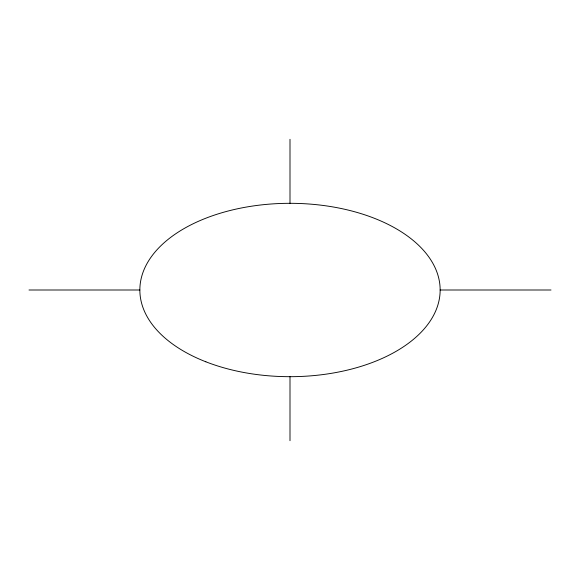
<?xml version="1.0" encoding="UTF-8"?>
<svg xmlns="http://www.w3.org/2000/svg" width="580" height="580" viewBox="0 0 580 580"><rect width="100%" height="100%" fill="white"/><g stroke="black" fill="none" stroke-linecap="round" stroke-linejoin="round"><path stroke-width="0.87" d="M290 440.684L290 376.688M290 203.312L290 139.316M29 290L139.852 290M440.147 290L551 290M205.842 361.789A150.147 86.688 0 0 0 439.763 296.184A150.147 86.688 0 0 0 224.395 212.026A150.147 86.688 0 0 0 205.842 361.789"/></g></svg>
